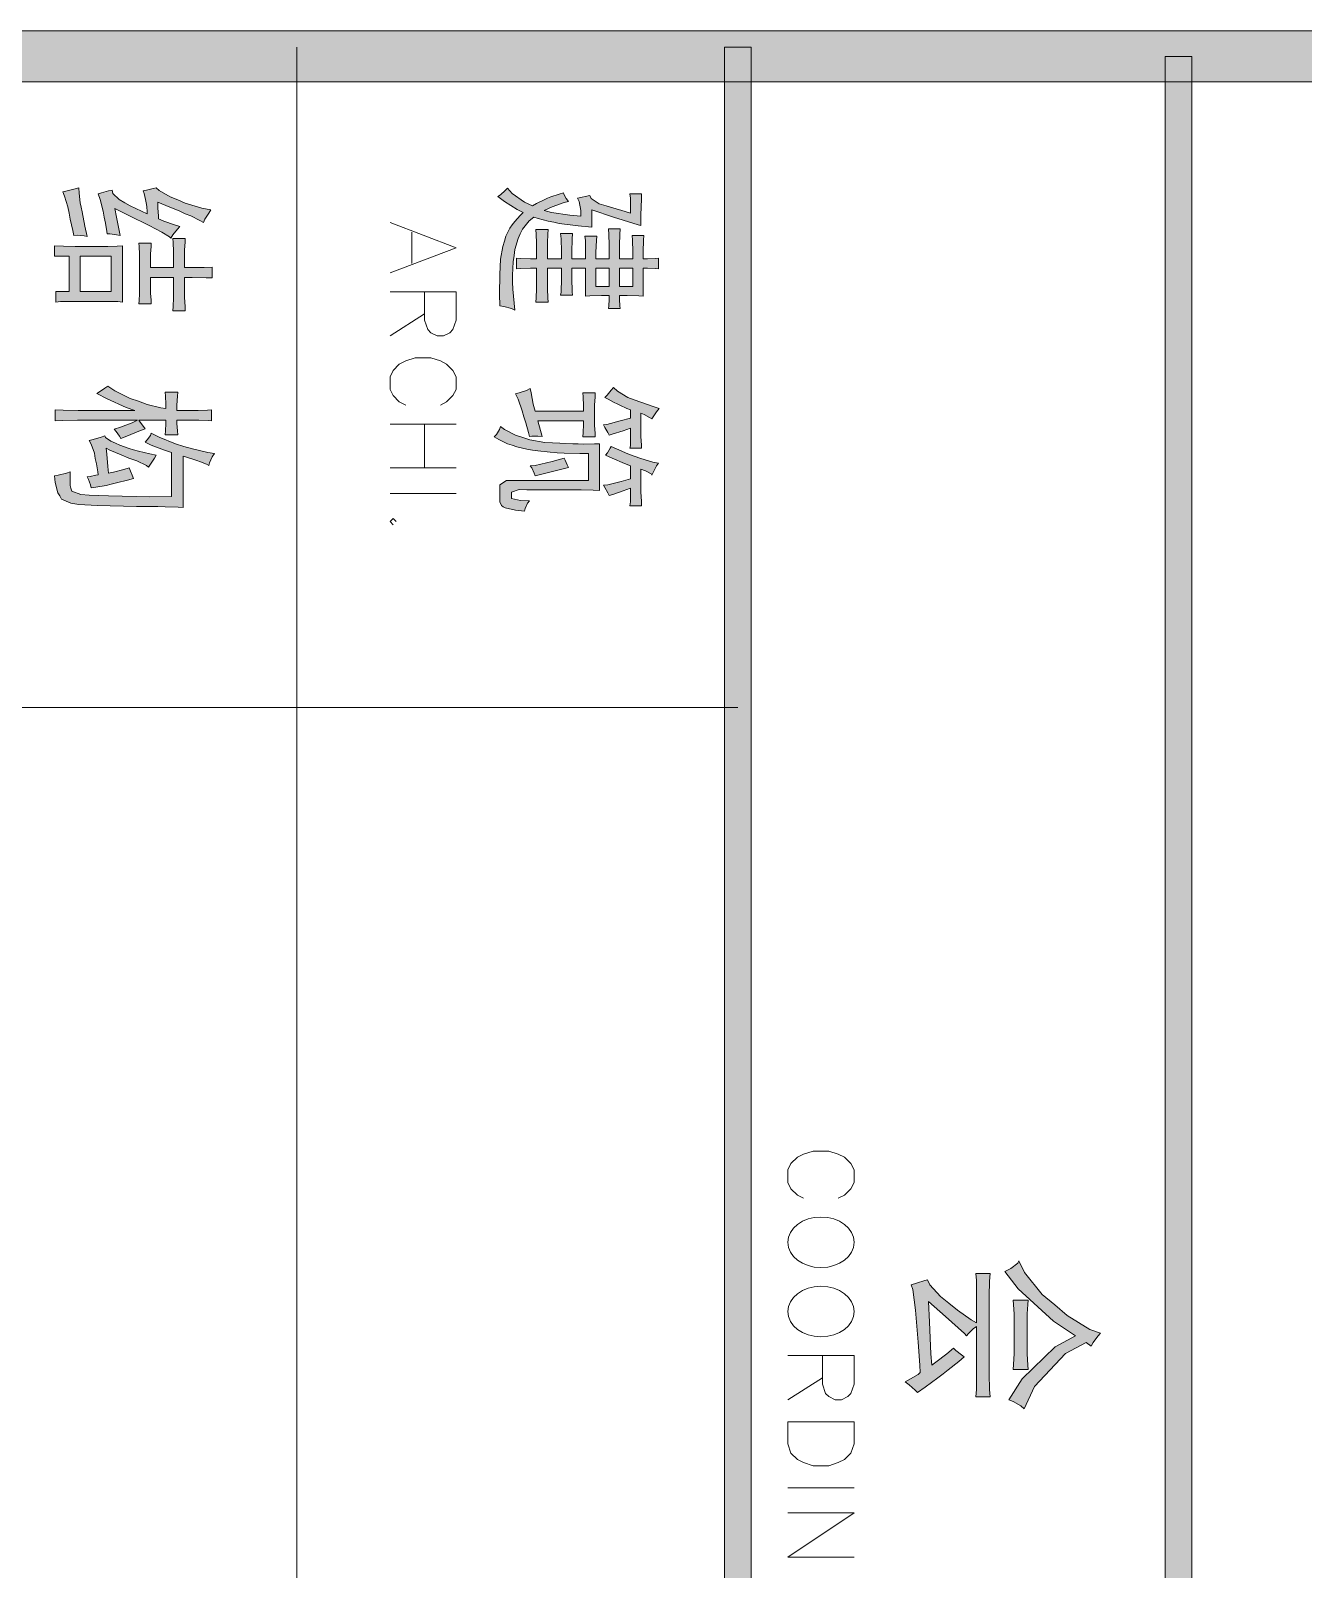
# Model space of a CAD drawing. Header units: millimetres. Extents: x 117 to 78452272, y 10 to 169749766.
# Drawn here: x 78436357 to 78438842, y 169652730 to 169655734 of the extents above; entities that cross this region are included whole.
import ezdxf

# ---------------------------------------------------------------- set-up
doc = ezdxf.new("R2010")
doc.units = ezdxf.units.MM

msp = doc.modelspace()

# ---------------------------------------------------------------- hatches: boundary and pattern name
h = msp.add_hatch(color=0)
h.dxf.hatch_style = 2
h.paths.add_polyline_path([(78382175.603, 169655634.242), (78382175.603, 169655734.215), (78451071.551, 169655734.215), (78451071.551, 169655634.242)])
h = msp.add_hatch(color=0)
h.dxf.hatch_style = 2
h.paths.add_polyline_path([(78437712.247, 169655701.896), (78437763.958, 169655701.896), (78437763.958, 169649677.669), (78437712.247, 169649677.669)])
h = msp.add_hatch(color=0)
h.dxf.hatch_style = 2
h.paths.add_polyline_path([(78438624.5, 169649677.669), (78438572.79, 169649677.669), (78438572.79, 169655684.228), (78438624.5, 169655684.228)])
h = msp.add_hatch(color=0)
h.dxf.hatch_style = 2
h.paths.add_polyline_path([(78436467.327, 169655332.6), (78436461.294, 169655333.892), (78436448.367, 169655335.185), (78436441.472, 169655334.754), (78436439.317, 169655344.234), (78436434.577, 169655366.211), (78436431.992, 169655378.277), (78436429.406, 169655390.343), (78436423.373, 169655411.027), (78436419.926, 169655419.645), (78436428.544, 169655421.8), (78436444.057, 169655425.678), (78436450.952, 169655427.832), (78436451.814, 169655417.059), (78436453.968, 169655398.099), (78436455.692, 169655389.481), (78436457.416, 169655380.862), (78436463.018, 169655352.422)])
h = msp.add_hatch(color=0)
h.dxf.hatch_style = 2
h.paths.add_polyline_path([(78436694.42, 169655359.747), (78436687.526, 169655364.057), (78436669.858, 169655372.675), (78436659.085, 169655376.984), (78436648.312, 169655381.724), (78436621.164, 169655392.928), (78436605.22, 169655399.392), (78436605.651, 169655388.188), (78436606.513, 169655372.244), (78436606.513, 169655367.073), (78436617.286, 169655362.333), (78436637.97, 169655355.007), (78436648.312, 169655351.991), (78436643.572, 169655346.82), (78436634.954, 169655335.616), (78436630.645, 169655329.583), (78436628.059, 169655332.169), (78436612.977, 169655340.787), (78436600.911, 169655347.251), (78436588.846, 169655353.715), (78436548.77, 169655373.537), (78436521.192, 169655387.326), (78436524.639, 169655370.52), (78436530.241, 169655344.234), (78436531.965, 169655334.754), (78436524.639, 169655336.047), (78436511.711, 169655337.771), (78436506.54, 169655337.771), (78436505.678, 169655342.08), (78436503.093, 169655358.455), (78436500.938, 169655370.089), (78436498.784, 169655381.724), (78436492.751, 169655404.563), (78436488.873, 169655415.767), (78436495.767, 169655417.921), (78436509.126, 169655421.369), (78436516.021, 169655422.661), (78436517.744, 169655416.629), (78436530.241, 169655404.563), (78436541.014, 169655398.53), (78436551.356, 169655392.497), (78436573.333, 169655381.724), (78436584.967, 169655376.984), (78436584.967, 169655380.862), (78436583.675, 169655391.204), (78436582.813, 169655398.099), (78436581.52, 169655404.994), (78436578.504, 169655416.629), (78436576.78, 169655421.8), (78436583.244, 169655423.092), (78436596.171, 169655426.54), (78436602.204, 169655427.832), (78436608.237, 169655422.23), (78436629.352, 169655410.165), (78436644.434, 169655404.132), (78436659.085, 169655397.668), (78436691.404, 169655387.757), (78436709.072, 169655384.31), (78436705.193, 169655378.277), (78436697.437, 169655366.211)])
h = msp.add_hatch(color=0)
h.dxf.hatch_style = 2
h.paths.add_polyline_path([(78437548.93, 169655353.715), (78437543.759, 169655355.438), (78437495.496, 169655370.52), (78437453.266, 169655384.31), (78437453.266, 169655350.698), (78437426.549, 169655353.284), (78437389.49, 169655358.024), (78437378.717, 169655360.609), (78437367.944, 169655362.764), (78437348.122, 169655367.504), (78437339.504, 169655370.089), (78437330.886, 169655363.195), (78437317.527, 169655346.82), (78437313.218, 169655337.771), (78437308.909, 169655328.721), (78437302.876, 169655307.175), (78437301.152, 169655295.11), (78437299.429, 169655283.044), (78437298.136, 169655257.189), (78437298.136, 169655243.4), (78437298.567, 169655229.61), (78437301.152, 169655202.463), (78437302.876, 169655188.673), (78437296.412, 169655192.12), (78437281.33, 169655195.999), (78437273.142, 169655196.861), (78437272.712, 169655220.13), (78437273.142, 169655258.482), (78437274.004, 169655273.133), (78437274.866, 169655288.215), (78437279.175, 169655313.208), (78437282.192, 169655323.119), (78437285.208, 169655333.031), (78437292.965, 169655348.974), (78437297.705, 169655355.438), (78437302.445, 169655361.902), (78437313.218, 169655373.537), (78437319.251, 169655379.139), (78437307.185, 169655385.172), (78437282.192, 169655401.116), (78437269.264, 169655410.596), (78437274.435, 169655414.043), (78437283.916, 169655422.23), (78437288.225, 169655426.971), (78437297.705, 169655416.629), (78437321.836, 169655399.392), (78437336.918, 169655392.497), (78437345.106, 169655396.806), (78437359.757, 169655404.132), (78437366.652, 169655407.148), (78437373.115, 169655409.734), (78437389.059, 169655415.336), (78437397.678, 169655417.921), (78437398.54, 169655415.336), (78437402.849, 169655406.717), (78437407.158, 169655400.685), (78437398.97, 169655398.961), (78437375.27, 169655390.343), (78437359.757, 169655383.448), (78437373.977, 169655379.57), (78437409.743, 169655373.968), (78437431.289, 169655372.244), (78437431.289, 169655383.448), (78437428.273, 169655401.116), (78437424.825, 169655407.579), (78437448.957, 169655412.75), (78437451.542, 169655406.717), (78437467.486, 169655396.375), (78437480.845, 169655392.497), (78437493.772, 169655388.188), (78437517.904, 169655381.293), (78437528.677, 169655378.277), (78437528.677, 169655388.188), (78437528.246, 169655407.148), (78437527.384, 169655415.767), (78437550.222, 169655415.767), (78437549.792, 169655405.425), (78437548.93, 169655374.83)])
h = msp.add_hatch(color=0)
h.paths.add_polyline_path([(78437553.239, 169655289.077), (78437561.857, 169655289.077), (78437576.939, 169655289.508), (78437582.972, 169655289.939), (78437582.972, 169655269.686), (78437576.939, 169655270.117), (78437561.857, 169655270.548), (78437553.239, 169655270.548), (78437553.239, 169655215.821), (78437545.051, 169655216.683), (78437522.213, 169655217.114), (78437507.131, 169655217.114), (78437507.131, 169655209.788), (78437507.993, 169655197.292), (78437508.423, 169655191.69), (78437485.585, 169655191.69), (78437486.016, 169655196.861), (78437486.878, 169655209.357), (78437486.878, 169655217.114), (78437471.796, 169655217.114), (78437448.957, 169655216.683), (78437440.769, 169655215.821), (78437440.769, 169655270.548), (78437414.053, 169655270.548), (78437414.053, 169655251.156), (78437414.483, 169655224.439), (78437415.345, 169655217.976), (78437392.076, 169655217.976), (78437392.938, 169655224.008), (78437393.799, 169655250.294), (78437393.799, 169655270.548), (78437366.652, 169655270.548), (78437366.652, 169655240.383), (78437366.652, 169655230.472), (78437367.083, 169655212.805), (78437367.944, 169655204.617), (78437343.382, 169655204.617), (78437344.244, 169655212.805), (78437345.106, 169655230.472), (78437345.106, 169655240.383), (78437345.106, 169655270.548), (78437333.471, 169655270.548), (78437313.649, 169655270.117), (78437305.892, 169655269.686), (78437305.892, 169655289.939), (78437313.649, 169655289.508), (78437333.471, 169655289.077), (78437345.106, 169655289.077), (78437345.106, 169655312.346), (78437345.106, 169655320.103), (78437344.244, 169655336.478), (78437343.382, 169655345.958), (78437367.944, 169655345.958), (78437367.083, 169655337.34), (78437366.652, 169655320.103), (78437366.652, 169655311.485), (78437366.652, 169655289.077), (78437393.799, 169655289.077), (78437393.799, 169655303.297), (78437392.938, 169655327.859), (78437392.076, 169655338.632), (78437415.345, 169655338.632), (78437414.483, 169655327.429), (78437414.053, 169655302.866), (78437414.053, 169655289.077), (78437440.769, 169655289.077), (78437440.769, 169655302.005), (78437440.339, 169655324.412), (78437439.477, 169655333.461), (78437462.746, 169655333.461), (78437461.884, 169655324.412), (78437461.023, 169655302.005), (78437461.023, 169655289.077), (78437486.878, 169655289.077), (78437486.878, 169655307.175), (78437486.878, 169655316.225), (78437486.016, 169655336.478), (78437485.585, 169655347.682), (78437508.423, 169655347.682), (78437507.993, 169655336.478), (78437507.131, 169655316.225), (78437507.131, 169655307.175), (78437507.131, 169655289.077), (78437532.986, 169655289.077), (78437532.986, 169655302.866), (78437532.124, 169655325.274), (78437531.693, 169655334.754), (78437554.532, 169655334.754), (78437553.67, 169655325.274), (78437553.239, 169655302.866)])
h.paths.add_polyline_path([(78437461.023, 169655235.212), (78437486.878, 169655235.212), (78437486.878, 169655270.548), (78437461.023, 169655270.548)])
h.paths.add_polyline_path([(78437507.131, 169655235.212), (78437532.986, 169655235.212), (78437532.986, 169655270.548), (78437507.131, 169655270.548)])
h = msp.add_hatch(color=0)
h.paths.add_polyline_path([(78436536.274, 169655204.617), (78436527.224, 169655205.479), (78436507.833, 169655205.91), (78436497.06, 169655205.91), (78436450.952, 169655205.91), (78436438.024, 169655205.91), (78436415.617, 169655205.479), (78436406.137, 169655204.617), (78436406.137, 169655225.301), (78436431.992, 169655225.301), (78436431.992, 169655294.248), (78436403.551, 169655294.248), (78436403.551, 169655314.501), (78436421.219, 169655313.639), (78436444.057, 169655313.208), (78436449.659, 169655313.208), (78436499.646, 169655313.208), (78436507.833, 169655313.208), (78436525.932, 169655313.639), (78436536.274, 169655314.501)])
h.paths.add_polyline_path([(78436453.537, 169655225.301), (78436514.297, 169655225.301), (78436514.297, 169655294.248), (78436453.537, 169655294.248)])
h = msp.add_hatch(color=0)
h.dxf.hatch_style = 2
h.paths.add_polyline_path([(78436657.792, 169655271.84), (78436669.427, 169655271.84), (78436696.144, 169655272.271), (78436711.657, 169655272.702), (78436711.657, 169655251.587), (78436699.591, 169655252.018), (78436672.444, 169655252.449), (78436657.792, 169655252.449), (78436657.792, 169655223.147), (78436657.792, 169655213.235), (78436658.654, 169655195.568), (78436659.085, 169655187.38), (78436634.954, 169655187.38), (78436635.385, 169655195.568), (78436636.247, 169655212.805), (78436636.247, 169655221.854), (78436636.247, 169655252.449), (78436591.431, 169655252.449), (78436591.431, 169655229.179), (78436591.431, 169655221.854), (78436592.293, 169655208.064), (78436592.724, 169655200.739), (78436568.592, 169655200.739), (78436569.023, 169655206.772), (78436569.885, 169655221.423), (78436569.885, 169655230.041), (78436569.885, 169655289.077), (78436569.885, 169655297.695), (78436569.023, 169655312.777), (78436568.592, 169655319.241), (78436592.724, 169655319.241), (78436592.293, 169655312.777), (78436591.431, 169655298.557), (78436591.431, 169655290.801), (78436591.431, 169655271.84), (78436636.247, 169655271.84), (78436636.247, 169655294.248), (78436636.247, 169655303.297), (78436635.385, 169655320.534), (78436634.954, 169655328.721), (78436659.085, 169655328.721), (78436658.654, 169655321.827), (78436657.792, 169655305.883), (78436657.792, 169655295.972)])
h = msp.add_hatch(color=0)
h.dxf.hatch_style = 2
h.paths.add_polyline_path([(78436519.899, 169654956.409), (78436532.826, 169654960.287), (78436555.665, 169654968.905), (78436566.007, 169654973.645), (78436463.018, 169654973.645), (78436448.797, 169654973.645), (78436419.926, 169654973.214), (78436404.844, 169654972.783), (78436404.844, 169654993.899), (78436420.357, 169654993.468), (78436449.659, 169654993.037), (78436463.018, 169654993.037), (78436560.405, 169654993.037), (78436543.599, 169654998.639), (78436506.54, 169655015.444), (78436486.287, 169655026.217), (78436491.458, 169655029.234), (78436502.231, 169655036.559), (78436507.833, 169655040.438), (78436521.192, 169655031.388), (78436551.356, 169655016.306), (78436567.731, 169655010.704), (78436584.536, 169655004.671), (78436611.253, 169654998.208), (78436621.164, 169654996.915), (78436621.164, 169655005.102), (78436620.734, 169655020.615), (78436619.872, 169655028.372), (78436644.434, 169655028.372), (78436643.572, 169655020.615), (78436642.71, 169655002.948), (78436642.71, 169654993.037), (78436674.167, 169654993.037), (78436684.078, 169654993.037), (78436702.177, 169654993.468), (78436710.364, 169654993.899), (78436710.364, 169654972.783), (78436703.901, 169654973.214), (78436685.371, 169654973.645), (78436674.167, 169654973.645), (78436642.71, 169654973.645), (78436642.71, 169654967.182), (78436643.572, 169654952.961), (78436644.434, 169654945.205), (78436619.872, 169654945.205), (78436620.734, 169654952.961), (78436621.164, 169654967.182), (78436621.164, 169654973.645), (78436568.592, 169654973.645), (78436571.178, 169654969.767), (78436577.211, 169654961.58), (78436580.658, 169654957.27), (78436568.592, 169654952.53), (78436544.892, 169654942.619), (78436533.257, 169654938.31), (78436530.672, 169654942.619), (78436523.777, 169654951.669)])
h = msp.add_hatch(color=0)
h.dxf.hatch_style = 2
h.paths.add_polyline_path([(78437458.437, 169654970.629), (78437458.437, 169654963.734), (78437459.299, 169654948.652), (78437459.73, 169654941.327), (78437435.598, 169654941.327), (78437436.029, 169654949.945), (78437436.891, 169654965.458), (78437436.891, 169654972.783), (78437347.691, 169654972.783), (78437355.879, 169654942.188), (78437347.691, 169654942.619), (78437335.626, 169654942.619), (78437331.316, 169654942.188), (78437329.593, 169654949.514), (78437323.991, 169654968.474), (78437320.543, 169654980.109), (78437317.096, 169654992.175), (78437308.909, 169655014.583), (78437304.169, 169655025.355), (78437311.063, 169655027.079), (78437325.284, 169655031.819), (78437332.609, 169655035.697), (78437334.333, 169655027.079), (78437338.642, 169655005.102), (78437342.089, 169654991.744), (78437436.891, 169654991.744), (78437436.891, 169655001.655), (78437436.029, 169655019.323), (78437435.598, 169655027.51), (78437459.73, 169655027.51), (78437459.299, 169655019.323), (78437458.437, 169655003.379), (78437458.437, 169654996.053)])
h = msp.add_hatch(color=0)
h.dxf.hatch_style = 2
h.paths.add_polyline_path([(78437570.476, 169654976.662), (78437565.735, 169654979.247), (78437554.963, 169654984.849), (78437548.93, 169654987.866), (78437548.93, 169654952.53), (78437548.93, 169654941.757), (78437549.792, 169654924.952), (78437550.222, 169654918.919), (78437527.384, 169654918.919), (78437528.246, 169654924.09), (78437528.677, 169654937.879), (78437528.677, 169654946.498), (78437528.677, 169654958.563), (78437514.025, 169654953.392), (78437492.91, 169654946.498), (78437486.878, 169654944.343), (78437484.292, 169654949.945), (78437478.69, 169654959.856), (78437476.105, 169654964.596), (78437482.138, 169654965.458), (78437508.423, 169654972.353), (78437528.677, 169654977.524), (78437528.677, 169654993.899), (78437521.351, 169654996.915), (78437507.993, 169655002.948), (78437502.391, 169655005.533), (78437496.789, 169655008.55), (78437484.723, 169655014.583), (78437478.69, 169655018.461), (78437482.999, 169655022.77), (78437490.756, 169655032.681), (78437495.065, 169655037.421), (78437503.253, 169655030.527), (78437523.506, 169655018.461), (78437536.002, 169655013.721), (78437548.93, 169655008.981), (78437572.63, 169655000.362), (78437584.265, 169654996.915), (78437579.525, 169654990.451), (78437572.63, 169654980.109)])
h = msp.add_hatch(color=0)
h.dxf.hatch_style = 2
h.paths.add_polyline_path([(78436705.193, 169654885.307), (78436700.453, 169654887.893), (78436688.818, 169654892.633), (78436681.924, 169654895.218), (78436675.46, 169654897.373), (78436661.671, 169654901.682), (78436655.207, 169654903.837), (78436655.207, 169654803.433), (78436644.865, 169654803.864), (78436619.872, 169654804.726), (78436605.22, 169654805.588), (78436563.852, 169654805.588), (78436486.718, 169654807.311), (78436450.952, 169654809.466), (78436435.87, 169654811.62), (78436417.34, 169654819.808), (78436413.893, 169654826.272), (78436410.015, 169654832.304), (78436404.844, 169654852.127), (78436403.551, 169654865.054), (78436410.877, 169654866.347), (78436426.821, 169654870.225), (78436434.577, 169654873.242), (78436434.146, 169654862.469), (78436434.577, 169654846.525), (78436435.87, 169654840.923), (78436437.594, 169654835.321), (78436454.83, 169654828.857), (78436471.205, 169654827.564), (78436509.126, 169654825.841), (78436589.707, 169654824.117), (78436631.937, 169654824.548), (78436631.937, 169654910.731), (78436618.579, 169654915.471), (78436592.724, 169654925.383), (78436580.658, 169654930.985), (78436584.967, 169654935.294), (78436591, 169654943.912), (78436592.724, 169654948.221), (78436607.806, 169654940.896), (78436639.694, 169654927.968), (78436656.5, 169654922.797), (78436673.305, 169654918.057), (78436703.039, 169654910.731), (78436715.966, 169654908.577), (78436711.657, 169654902.544), (78436706.486, 169654890.909)])
h = msp.add_hatch(color=0)
h.dxf.hatch_style = 2
h.paths.add_polyline_path([(78436488.873, 169654867.209), (78436488.011, 169654872.811), (78436485.425, 169654888.755), (78436483.271, 169654899.097), (78436481.547, 169654909.439), (78436475.083, 169654927.106), (78436471.205, 169654934.001), (78436479.393, 169654936.155), (78436494.906, 169654940.896), (78436502.231, 169654943.05), (78436503.524, 169654940.034), (78436513.866, 169654933.139), (78436522.484, 169654929.261), (78436531.534, 169654924.952), (78436549.201, 169654918.488), (78436558.25, 169654915.902), (78436567.731, 169654913.317), (78436589.707, 169654908.146), (78436602.204, 169654905.56), (78436598.757, 169654899.528), (78436591.431, 169654887.893), (78436587.553, 169654882.291), (78436583.244, 169654885.307), (78436564.283, 169654894.357), (78436548.77, 169654899.958), (78436533.688, 169654905.991), (78436511.711, 169654915.471), (78436504.817, 169654918.919), (78436505.678, 169654907.715), (78436507.833, 169654883.584), (78436509.126, 169654870.225), (78436518.606, 169654872.38), (78436538.859, 169654877.551), (78436549.632, 169654880.567), (78436557.819, 169654860.314), (78436546.185, 169654856.867), (78436524.639, 169654851.696), (78436514.297, 169654849.11), (78436504.386, 169654846.525), (78436484.564, 169654843.077), (78436475.083, 169654841.785), (78436473.791, 169654847.387), (78436469.912, 169654858.16), (78436467.327, 169654863.33), (78436473.36, 169654864.192), (78436484.133, 169654866.347)])
h = msp.add_hatch(color=0)
h.dxf.hatch_style = 2
h.paths.add_polyline_path([(78437467.917, 169654836.614), (78437455.852, 169654837.475), (78437432.151, 169654837.906), (78437420.516, 169654837.906), (78437326.145, 169654837.906), (78437311.063, 169654838.337), (78437296.412, 169654833.597), (78437296.412, 169654828.857), (78437296.412, 169654824.548), (78437296.412, 169654821.101), (78437313.649, 169654817.222), (78437331.316, 169654816.36), (78437327.438, 169654811.62), (78437322.698, 169654801.278), (78437321.836, 169654796.107), (78437304.169, 169654798.262), (78437283.485, 169654802.571), (78437280.037, 169654804.726), (78437276.59, 169654807.311), (78437273.142, 169654814.206), (78437273.142, 169654818.515), (78437273.142, 169654839.63), (78437273.142, 169654847.817), (78437286.07, 169654856.005), (78437298.998, 169654856.005), (78437446.371, 169654856.005), (78437446.371, 169654908.577), (78437429.566, 169654908.577), (78437398.97, 169654909.439), (78437385.612, 169654910.301), (78437371.823, 169654911.162), (78437347.691, 169654913.748), (78437336.918, 169654915.471), (78437326.145, 169654917.195), (78437306.323, 169654921.935), (78437297.705, 169654924.952), (78437288.656, 169654927.968), (78437271.419, 169654936.155), (78437262.37, 169654941.327), (78437266.679, 169654945.636), (78437272.712, 169654955.978), (78437274.435, 169654961.58), (78437282.192, 169654955.547), (78437303.738, 169654944.774), (78437317.958, 169654940.034), (78437332.178, 169654935.725), (78437361.05, 169654930.123), (78437376.132, 169654929.692), (78437390.783, 169654928.83), (78437416.207, 169654927.968), (78437426.549, 169654927.537), (78437437.322, 169654927.106), (78437458.006, 169654927.537), (78437467.917, 169654927.968)])
h = msp.add_hatch(color=0)
h.dxf.hatch_style = 2
h.paths.add_polyline_path([(78437479.983, 169654905.56), (78437483.43, 169654910.301), (78437489.032, 169654918.919), (78437490.756, 169654922.797), (78437501.098, 169654918.057), (78437523.506, 169654908.146), (78437536.002, 169654903.837), (78437548.93, 169654899.097), (78437572.199, 169654892.202), (78437582.972, 169654889.616), (78437579.525, 169654884.445), (78437573.492, 169654872.811), (78437570.476, 169654866.347), (78437568.752, 169654868.932), (78437557.979, 169654874.965), (78437548.93, 169654878.413), (78437548.93, 169654841.785), (78437548.93, 169654833.166), (78437549.792, 169654815.499), (78437550.222, 169654806.449), (78437527.384, 169654806.449), (78437528.246, 169654814.206), (78437528.677, 169654831.443), (78437528.677, 169654840.923), (78437514.456, 169654835.752), (78437493.772, 169654828.857), (78437486.878, 169654826.703), (78437484.292, 169654832.304), (78437478.69, 169654842.216), (78437476.105, 169654846.956), (78437484.292, 169654847.817), (78437510.578, 169654853.85), (78437528.677, 169654859.021), (78437528.677, 169654884.445), (78437516.611, 169654889.186), (78437492.48, 169654899.528)])
h = msp.add_hatch(color=0)
h.dxf.hatch_style = 2
h.paths.add_polyline_path([(78437342.089, 169654865.054), (78437340.366, 169654870.656), (78437335.626, 169654880.567), (78437332.609, 169654884.445), (78437342.089, 169654885.307), (78437375.27, 169654893.064), (78437398.97, 169654899.528), (78437401.125, 169654895.649), (78437405.003, 169654886.6), (78437407.158, 169654881.429)])
h = msp.add_hatch(color=0)
h.dxf.hatch_style = 2
h.paths.add_polyline_path([(78438418.521, 169653172.841), (78438378.015, 169653151.295), (78438317.256, 169653087.089), (78438297.002, 169653043.566), (78438290.539, 169653049.168), (78438275.887, 169653057.786), (78438267.7, 169653060.803), (78438293.124, 169653102.171), (78438357.762, 169653164.654), (78438397.406, 169653186.2), (78438354.745, 169653214.64), (78438285.799, 169653277.554), (78438259.513, 169653311.597), (78438271.147, 169653317.629), (78438284.937, 169653327.972), (78438287.091, 169653332.281), (78438297.864, 169653309.442), (78438332.769, 169653266.781), (78438356.9, 169653246.528), (78438381.462, 169653225.844), (78438425.847, 169653198.265), (78438446.1, 169653190.94), (78438441.36, 169653185.338), (78438432.311, 169653172.841), (78438428.432, 169653165.516)])
h = msp.add_hatch(color=0)
h.dxf.hatch_style = 2
h.paths.add_polyline_path([(78438184.964, 169653186.2), (78438181.086, 169653190.509), (78438143.596, 169653223.689), (78438110.415, 169653252.992), (78438112.139, 169653212.917), (78438115.155, 169653150.864), (78438116.879, 169653128.888), (78438125.066, 169653134.489), (78438146.181, 169653150.864), (78438159.109, 169653161.637), (78438163.849, 169653157.328), (78438174.622, 169653149.141), (78438180.224, 169653144.832), (78438169.882, 169653136.213), (78438149.198, 169653119.838), (78438138.856, 169653112.082), (78438128.514, 169653103.894), (78438103.951, 169653085.796), (78438089.3, 169653075.454), (78438084.56, 169653079.763), (78438072.494, 169653090.105), (78438065.169, 169653096.138), (78438075.511, 169653101.74), (78438090.162, 169653110.789), (78438094.04, 169653114.236), (78438093.609, 169653128.457), (78438090.162, 169653173.703), (78438087.577, 169653205.16), (78438085.422, 169653236.186), (78438079.82, 169653276.692), (78438076.373, 169653285.742), (78438087.146, 169653288.758), (78438103.09, 169653293.929), (78438108.691, 169653295.653), (78438113.001, 169653285.742), (78438133.685, 169653262.903), (78438150.06, 169653249.544), (78438166.865, 169653236.186), (78438194.013, 169653217.226), (78438204.355, 169653211.624), (78438204.355, 169653246.959), (78438204.355, 169653263.334), (78438203.924, 169653293.929), (78438203.062, 169653307.718), (78438230.641, 169653307.718), (78438229.779, 169653293.067), (78438228.917, 169653263.334), (78438228.917, 169653248.252), (78438228.917, 169653126.302), (78438228.917, 169653111.22), (78438229.779, 169653081.487), (78438230.641, 169653066.835), (78438203.062, 169653066.835), (78438203.924, 169653081.487), (78438204.355, 169653113.805), (78438204.355, 169653131.473), (78438204.355, 169653204.298), (78438197.891, 169653199.558), (78438188.411, 169653190.509)])
h = msp.add_hatch(color=0)
h.dxf.hatch_style = 2
h.paths.add_polyline_path([(78438303.466, 169653164.223), (78438303.466, 169653150.864), (78438304.328, 169653128.888), (78438305.19, 169653120.269), (78438275.887, 169653120.269), (78438276.749, 169653129.749), (78438277.611, 169653151.295), (78438277.611, 169653164.223), (78438277.611, 169653216.364), (78438277.611, 169653227.999), (78438276.749, 169653247.39), (78438275.887, 169653255.577), (78438305.19, 169653255.577), (78438304.328, 169653247.39), (78438303.466, 169653228.861), (78438303.466, 169653217.657)])

# ---------------------------------------------------------------- linework, layer by layer
at = {"color": 0, "lineweight": 0}
for points in [[(78382175.603, 169655634.242), (78382175.603, 169655734.215), (78451071.551, 169655734.215), (78451071.551, 169655634.242)], [(78437712.247, 169655701.896), (78437763.958, 169655701.896), (78437763.958, 169649677.669), (78437712.247, 169649677.669)], [(78438624.5, 169649677.669), (78438572.79, 169649677.669), (78438572.79, 169655684.228), (78438624.5, 169655684.228)], [(78436467.327, 169655332.6), (78436461.294, 169655333.892), (78436448.367, 169655335.185), (78436441.472, 169655334.754), (78436439.317, 169655344.234), (78436434.577, 169655366.211), (78436431.992, 169655378.277), (78436429.406, 169655390.343), (78436423.373, 169655411.027), (78436419.926, 169655419.645), (78436428.544, 169655421.8), (78436444.057, 169655425.678), (78436450.952, 169655427.832), (78436451.814, 169655417.059), (78436453.968, 169655398.099), (78436455.692, 169655389.481), (78436457.416, 169655380.862), (78436463.018, 169655352.422)], [(78436694.42, 169655359.747), (78436687.526, 169655364.057), (78436669.858, 169655372.675), (78436659.085, 169655376.984), (78436648.312, 169655381.724), (78436621.164, 169655392.928), (78436605.22, 169655399.392), (78436605.651, 169655388.188), (78436606.513, 169655372.244), (78436606.513, 169655367.073), (78436617.286, 169655362.333), (78436637.97, 169655355.007), (78436648.312, 169655351.991), (78436643.572, 169655346.82), (78436634.954, 169655335.616), (78436630.645, 169655329.583), (78436628.059, 169655332.169), (78436612.977, 169655340.787), (78436600.911, 169655347.251), (78436588.846, 169655353.715), (78436548.77, 169655373.537), (78436521.192, 169655387.326), (78436524.639, 169655370.52), (78436530.241, 169655344.234), (78436531.965, 169655334.754), (78436524.639, 169655336.047), (78436511.711, 169655337.771), (78436506.54, 169655337.771), (78436505.678, 169655342.08), (78436503.093, 169655358.455), (78436500.938, 169655370.089), (78436498.784, 169655381.724), (78436492.751, 169655404.563), (78436488.873, 169655415.767), (78436495.767, 169655417.921), (78436509.126, 169655421.369), (78436516.021, 169655422.661), (78436517.744, 169655416.629), (78436530.241, 169655404.563), (78436541.014, 169655398.53), (78436551.356, 169655392.497), (78436573.333, 169655381.724), (78436584.967, 169655376.984), (78436584.967, 169655380.862), (78436583.675, 169655391.204), (78436582.813, 169655398.099), (78436581.52, 169655404.994), (78436578.504, 169655416.629), (78436576.78, 169655421.8), (78436583.244, 169655423.092), (78436596.171, 169655426.54), (78436602.204, 169655427.832), (78436608.237, 169655422.23), (78436629.352, 169655410.165), (78436644.434, 169655404.132), (78436659.085, 169655397.668), (78436691.404, 169655387.757), (78436709.072, 169655384.31), (78436705.193, 169655378.277), (78436697.437, 169655366.211)], [(78437548.93, 169655353.715), (78437543.759, 169655355.438), (78437495.496, 169655370.52), (78437453.266, 169655384.31), (78437453.266, 169655350.698), (78437426.549, 169655353.284), (78437389.49, 169655358.024), (78437378.717, 169655360.609), (78437367.944, 169655362.764), (78437348.122, 169655367.504), (78437339.504, 169655370.089), (78437330.886, 169655363.195), (78437317.527, 169655346.82), (78437313.218, 169655337.771), (78437308.909, 169655328.721), (78437302.876, 169655307.175), (78437301.152, 169655295.11), (78437299.429, 169655283.044), (78437298.136, 169655257.189), (78437298.136, 169655243.4), (78437298.567, 169655229.61), (78437301.152, 169655202.463), (78437302.876, 169655188.673), (78437296.412, 169655192.12), (78437281.33, 169655195.999), (78437273.142, 169655196.861), (78437272.712, 169655220.13), (78437273.142, 169655258.482), (78437274.004, 169655273.133), (78437274.866, 169655288.215), (78437279.175, 169655313.208), (78437282.192, 169655323.119), (78437285.208, 169655333.031), (78437292.965, 169655348.974), (78437297.705, 169655355.438), (78437302.445, 169655361.902), (78437313.218, 169655373.537), (78437319.251, 169655379.139), (78437307.185, 169655385.172), (78437282.192, 169655401.116), (78437269.264, 169655410.596), (78437274.435, 169655414.043), (78437283.916, 169655422.23), (78437288.225, 169655426.971), (78437297.705, 169655416.629), (78437321.836, 169655399.392), (78437336.918, 169655392.497), (78437345.106, 169655396.806), (78437359.757, 169655404.132), (78437366.652, 169655407.148), (78437373.115, 169655409.734), (78437389.059, 169655415.336), (78437397.678, 169655417.921), (78437398.54, 169655415.336), (78437402.849, 169655406.717), (78437407.158, 169655400.685), (78437398.97, 169655398.961), (78437375.27, 169655390.343), (78437359.757, 169655383.448), (78437373.977, 169655379.57), (78437409.743, 169655373.968), (78437431.289, 169655372.244), (78437431.289, 169655383.448), (78437428.273, 169655401.116), (78437424.825, 169655407.579), (78437448.957, 169655412.75), (78437451.542, 169655406.717), (78437467.486, 169655396.375), (78437480.845, 169655392.497), (78437493.772, 169655388.188), (78437517.904, 169655381.293), (78437528.677, 169655378.277), (78437528.677, 169655388.188), (78437528.246, 169655407.148), (78437527.384, 169655415.767), (78437550.222, 169655415.767), (78437549.792, 169655405.425), (78437548.93, 169655374.83)], [(78437553.239, 169655289.077), (78437561.857, 169655289.077), (78437576.939, 169655289.508), (78437582.972, 169655289.939), (78437582.972, 169655269.686), (78437576.939, 169655270.117), (78437561.857, 169655270.548), (78437553.239, 169655270.548), (78437553.239, 169655215.821), (78437545.051, 169655216.683), (78437522.213, 169655217.114), (78437507.131, 169655217.114), (78437507.131, 169655209.788), (78437507.993, 169655197.292), (78437508.423, 169655191.69), (78437485.585, 169655191.69), (78437486.016, 169655196.861), (78437486.878, 169655209.357), (78437486.878, 169655217.114), (78437471.796, 169655217.114), (78437448.957, 169655216.683), (78437440.769, 169655215.821), (78437440.769, 169655270.548), (78437414.053, 169655270.548), (78437414.053, 169655251.156), (78437414.483, 169655224.439), (78437415.345, 169655217.976), (78437392.076, 169655217.976), (78437392.938, 169655224.008), (78437393.799, 169655250.294), (78437393.799, 169655270.548), (78437366.652, 169655270.548), (78437366.652, 169655240.383), (78437366.652, 169655230.472), (78437367.083, 169655212.805), (78437367.944, 169655204.617), (78437343.382, 169655204.617), (78437344.244, 169655212.805), (78437345.106, 169655230.472), (78437345.106, 169655240.383), (78437345.106, 169655270.548), (78437333.471, 169655270.548), (78437313.649, 169655270.117), (78437305.892, 169655269.686), (78437305.892, 169655289.939), (78437313.649, 169655289.508), (78437333.471, 169655289.077), (78437345.106, 169655289.077), (78437345.106, 169655312.346), (78437345.106, 169655320.103), (78437344.244, 169655336.478), (78437343.382, 169655345.958), (78437367.944, 169655345.958), (78437367.083, 169655337.34), (78437366.652, 169655320.103), (78437366.652, 169655311.485), (78437366.652, 169655289.077), (78437393.799, 169655289.077), (78437393.799, 169655303.297), (78437392.938, 169655327.859), (78437392.076, 169655338.632), (78437415.345, 169655338.632), (78437414.483, 169655327.429), (78437414.053, 169655302.866), (78437414.053, 169655289.077), (78437440.769, 169655289.077), (78437440.769, 169655302.005), (78437440.339, 169655324.412), (78437439.477, 169655333.461), (78437462.746, 169655333.461), (78437461.884, 169655324.412), (78437461.023, 169655302.005), (78437461.023, 169655289.077), (78437486.878, 169655289.077), (78437486.878, 169655307.175), (78437486.878, 169655316.225), (78437486.016, 169655336.478), (78437485.585, 169655347.682), (78437508.423, 169655347.682), (78437507.993, 169655336.478), (78437507.131, 169655316.225), (78437507.131, 169655307.175), (78437507.131, 169655289.077), (78437532.986, 169655289.077), (78437532.986, 169655302.866), (78437532.124, 169655325.274), (78437531.693, 169655334.754), (78437554.532, 169655334.754), (78437553.67, 169655325.274), (78437553.239, 169655302.866)], [(78436536.274, 169655204.617), (78436527.224, 169655205.479), (78436507.833, 169655205.91), (78436497.06, 169655205.91), (78436450.952, 169655205.91), (78436438.024, 169655205.91), (78436415.617, 169655205.479), (78436406.137, 169655204.617), (78436406.137, 169655225.301), (78436431.992, 169655225.301), (78436431.992, 169655294.248), (78436403.551, 169655294.248), (78436403.551, 169655314.501), (78436421.219, 169655313.639), (78436444.057, 169655313.208), (78436449.659, 169655313.208), (78436499.646, 169655313.208), (78436507.833, 169655313.208), (78436525.932, 169655313.639), (78436536.274, 169655314.501)], [(78436657.792, 169655271.84), (78436669.427, 169655271.84), (78436696.144, 169655272.271), (78436711.657, 169655272.702), (78436711.657, 169655251.587), (78436699.591, 169655252.018), (78436672.444, 169655252.449), (78436657.792, 169655252.449), (78436657.792, 169655223.147), (78436657.792, 169655213.235), (78436658.654, 169655195.568), (78436659.085, 169655187.38), (78436634.954, 169655187.38), (78436635.385, 169655195.568), (78436636.247, 169655212.805), (78436636.247, 169655221.854), (78436636.247, 169655252.449), (78436591.431, 169655252.449), (78436591.431, 169655229.179), (78436591.431, 169655221.854), (78436592.293, 169655208.064), (78436592.724, 169655200.739), (78436568.592, 169655200.739), (78436569.023, 169655206.772), (78436569.885, 169655221.423), (78436569.885, 169655230.041), (78436569.885, 169655289.077), (78436569.885, 169655297.695), (78436569.023, 169655312.777), (78436568.592, 169655319.241), (78436592.724, 169655319.241), (78436592.293, 169655312.777), (78436591.431, 169655298.557), (78436591.431, 169655290.801), (78436591.431, 169655271.84), (78436636.247, 169655271.84), (78436636.247, 169655294.248), (78436636.247, 169655303.297), (78436635.385, 169655320.534), (78436634.954, 169655328.721), (78436659.085, 169655328.721), (78436658.654, 169655321.827), (78436657.792, 169655305.883), (78436657.792, 169655295.972)], [(78436453.537, 169655225.301), (78436514.297, 169655225.301), (78436514.297, 169655294.248), (78436453.537, 169655294.248)], [(78437461.023, 169655235.212), (78437486.878, 169655235.212), (78437486.878, 169655270.548), (78437461.023, 169655270.548)], [(78437507.131, 169655235.212), (78437532.986, 169655235.212), (78437532.986, 169655270.548), (78437507.131, 169655270.548)], [(78436519.899, 169654956.409), (78436532.826, 169654960.287), (78436555.665, 169654968.905), (78436566.007, 169654973.645), (78436463.018, 169654973.645), (78436448.797, 169654973.645), (78436419.926, 169654973.214), (78436404.844, 169654972.783), (78436404.844, 169654993.899), (78436420.357, 169654993.468), (78436449.659, 169654993.037), (78436463.018, 169654993.037), (78436560.405, 169654993.037), (78436543.599, 169654998.639), (78436506.54, 169655015.444), (78436486.287, 169655026.217), (78436491.458, 169655029.234), (78436502.231, 169655036.559), (78436507.833, 169655040.438), (78436521.192, 169655031.388), (78436551.356, 169655016.306), (78436567.731, 169655010.704), (78436584.536, 169655004.671), (78436611.253, 169654998.208), (78436621.164, 169654996.915), (78436621.164, 169655005.102), (78436620.734, 169655020.615), (78436619.872, 169655028.372), (78436644.434, 169655028.372), (78436643.572, 169655020.615), (78436642.71, 169655002.948), (78436642.71, 169654993.037), (78436674.167, 169654993.037), (78436684.078, 169654993.037), (78436702.177, 169654993.468), (78436710.364, 169654993.899), (78436710.364, 169654972.783), (78436703.901, 169654973.214), (78436685.371, 169654973.645), (78436674.167, 169654973.645), (78436642.71, 169654973.645), (78436642.71, 169654967.182), (78436643.572, 169654952.961), (78436644.434, 169654945.205), (78436619.872, 169654945.205), (78436620.734, 169654952.961), (78436621.164, 169654967.182), (78436621.164, 169654973.645), (78436568.592, 169654973.645), (78436571.178, 169654969.767), (78436577.211, 169654961.58), (78436580.658, 169654957.27), (78436568.592, 169654952.53), (78436544.892, 169654942.619), (78436533.257, 169654938.31), (78436530.672, 169654942.619), (78436523.777, 169654951.669)], [(78437458.437, 169654970.629), (78437458.437, 169654963.734), (78437459.299, 169654948.652), (78437459.73, 169654941.327), (78437435.598, 169654941.327), (78437436.029, 169654949.945), (78437436.891, 169654965.458), (78437436.891, 169654972.783), (78437347.691, 169654972.783), (78437355.879, 169654942.188), (78437347.691, 169654942.619), (78437335.626, 169654942.619), (78437331.316, 169654942.188), (78437329.593, 169654949.514), (78437323.991, 169654968.474), (78437320.543, 169654980.109), (78437317.096, 169654992.175), (78437308.909, 169655014.583), (78437304.169, 169655025.355), (78437311.063, 169655027.079), (78437325.284, 169655031.819), (78437332.609, 169655035.697), (78437334.333, 169655027.079), (78437338.642, 169655005.102), (78437342.089, 169654991.744), (78437436.891, 169654991.744), (78437436.891, 169655001.655), (78437436.029, 169655019.323), (78437435.598, 169655027.51), (78437459.73, 169655027.51), (78437459.299, 169655019.323), (78437458.437, 169655003.379), (78437458.437, 169654996.053)], [(78437570.476, 169654976.662), (78437565.735, 169654979.247), (78437554.963, 169654984.849), (78437548.93, 169654987.866), (78437548.93, 169654952.53), (78437548.93, 169654941.757), (78437549.792, 169654924.952), (78437550.222, 169654918.919), (78437527.384, 169654918.919), (78437528.246, 169654924.09), (78437528.677, 169654937.879), (78437528.677, 169654946.498), (78437528.677, 169654958.563), (78437514.025, 169654953.392), (78437492.91, 169654946.498), (78437486.878, 169654944.343), (78437484.292, 169654949.945), (78437478.69, 169654959.856), (78437476.105, 169654964.596), (78437482.138, 169654965.458), (78437508.423, 169654972.353), (78437528.677, 169654977.524), (78437528.677, 169654993.899), (78437521.351, 169654996.915), (78437507.993, 169655002.948), (78437502.391, 169655005.533), (78437496.789, 169655008.55), (78437484.723, 169655014.583), (78437478.69, 169655018.461), (78437482.999, 169655022.77), (78437490.756, 169655032.681), (78437495.065, 169655037.421), (78437503.253, 169655030.527), (78437523.506, 169655018.461), (78437536.002, 169655013.721), (78437548.93, 169655008.981), (78437572.63, 169655000.362), (78437584.265, 169654996.915), (78437579.525, 169654990.451), (78437572.63, 169654980.109)], [(78436705.193, 169654885.307), (78436700.453, 169654887.893), (78436688.818, 169654892.633), (78436681.924, 169654895.218), (78436675.46, 169654897.373), (78436661.671, 169654901.682), (78436655.207, 169654903.837), (78436655.207, 169654803.433), (78436644.865, 169654803.864), (78436619.872, 169654804.726), (78436605.22, 169654805.588), (78436563.852, 169654805.588), (78436486.718, 169654807.311), (78436450.952, 169654809.466), (78436435.87, 169654811.62), (78436417.34, 169654819.808), (78436413.893, 169654826.272), (78436410.015, 169654832.304), (78436404.844, 169654852.127), (78436403.551, 169654865.054), (78436410.877, 169654866.347), (78436426.821, 169654870.225), (78436434.577, 169654873.242), (78436434.146, 169654862.469), (78436434.577, 169654846.525), (78436435.87, 169654840.923), (78436437.594, 169654835.321), (78436454.83, 169654828.857), (78436471.205, 169654827.564), (78436509.126, 169654825.841), (78436589.707, 169654824.117), (78436631.937, 169654824.548), (78436631.937, 169654910.731), (78436618.579, 169654915.471), (78436592.724, 169654925.383), (78436580.658, 169654930.985), (78436584.967, 169654935.294), (78436591, 169654943.912), (78436592.724, 169654948.221), (78436607.806, 169654940.896), (78436639.694, 169654927.968), (78436656.5, 169654922.797), (78436673.305, 169654918.057), (78436703.039, 169654910.731), (78436715.966, 169654908.577), (78436711.657, 169654902.544), (78436706.486, 169654890.909)], [(78436488.873, 169654867.209), (78436488.011, 169654872.811), (78436485.425, 169654888.755), (78436483.271, 169654899.097), (78436481.547, 169654909.439), (78436475.083, 169654927.106), (78436471.205, 169654934.001), (78436479.393, 169654936.155), (78436494.906, 169654940.896), (78436502.231, 169654943.05), (78436503.524, 169654940.034), (78436513.866, 169654933.139), (78436522.484, 169654929.261), (78436531.534, 169654924.952), (78436549.201, 169654918.488), (78436558.25, 169654915.902), (78436567.731, 169654913.317), (78436589.707, 169654908.146), (78436602.204, 169654905.56), (78436598.757, 169654899.528), (78436591.431, 169654887.893), (78436587.553, 169654882.291), (78436583.244, 169654885.307), (78436564.283, 169654894.357), (78436548.77, 169654899.958), (78436533.688, 169654905.991), (78436511.711, 169654915.471), (78436504.817, 169654918.919), (78436505.678, 169654907.715), (78436507.833, 169654883.584), (78436509.126, 169654870.225), (78436518.606, 169654872.38), (78436538.859, 169654877.551), (78436549.632, 169654880.567), (78436557.819, 169654860.314), (78436546.185, 169654856.867), (78436524.639, 169654851.696), (78436514.297, 169654849.11), (78436504.386, 169654846.525), (78436484.564, 169654843.077), (78436475.083, 169654841.785), (78436473.791, 169654847.387), (78436469.912, 169654858.16), (78436467.327, 169654863.33), (78436473.36, 169654864.192), (78436484.133, 169654866.347)], [(78437467.917, 169654836.614), (78437455.852, 169654837.475), (78437432.151, 169654837.906), (78437420.516, 169654837.906), (78437326.145, 169654837.906), (78437311.063, 169654838.337), (78437296.412, 169654833.597), (78437296.412, 169654828.857), (78437296.412, 169654824.548), (78437296.412, 169654821.101), (78437313.649, 169654817.222), (78437331.316, 169654816.36), (78437327.438, 169654811.62), (78437322.698, 169654801.278), (78437321.836, 169654796.107), (78437304.169, 169654798.262), (78437283.485, 169654802.571), (78437280.037, 169654804.726), (78437276.59, 169654807.311), (78437273.142, 169654814.206), (78437273.142, 169654818.515), (78437273.142, 169654839.63), (78437273.142, 169654847.817), (78437286.07, 169654856.005), (78437298.998, 169654856.005), (78437446.371, 169654856.005), (78437446.371, 169654908.577), (78437429.566, 169654908.577), (78437398.97, 169654909.439), (78437385.612, 169654910.301), (78437371.823, 169654911.162), (78437347.691, 169654913.748), (78437336.918, 169654915.471), (78437326.145, 169654917.195), (78437306.323, 169654921.935), (78437297.705, 169654924.952), (78437288.656, 169654927.968), (78437271.419, 169654936.155), (78437262.37, 169654941.327), (78437266.679, 169654945.636), (78437272.712, 169654955.978), (78437274.435, 169654961.58), (78437282.192, 169654955.547), (78437303.738, 169654944.774), (78437317.958, 169654940.034), (78437332.178, 169654935.725), (78437361.05, 169654930.123), (78437376.132, 169654929.692), (78437390.783, 169654928.83), (78437416.207, 169654927.968), (78437426.549, 169654927.537), (78437437.322, 169654927.106), (78437458.006, 169654927.537), (78437467.917, 169654927.968)], [(78437479.983, 169654905.56), (78437483.43, 169654910.301), (78437489.032, 169654918.919), (78437490.756, 169654922.797), (78437501.098, 169654918.057), (78437523.506, 169654908.146), (78437536.002, 169654903.837), (78437548.93, 169654899.097), (78437572.199, 169654892.202), (78437582.972, 169654889.616), (78437579.525, 169654884.445), (78437573.492, 169654872.811), (78437570.476, 169654866.347), (78437568.752, 169654868.932), (78437557.979, 169654874.965), (78437548.93, 169654878.413), (78437548.93, 169654841.785), (78437548.93, 169654833.166), (78437549.792, 169654815.499), (78437550.222, 169654806.449), (78437527.384, 169654806.449), (78437528.246, 169654814.206), (78437528.677, 169654831.443), (78437528.677, 169654840.923), (78437514.456, 169654835.752), (78437493.772, 169654828.857), (78437486.878, 169654826.703), (78437484.292, 169654832.304), (78437478.69, 169654842.216), (78437476.105, 169654846.956), (78437484.292, 169654847.817), (78437510.578, 169654853.85), (78437528.677, 169654859.021), (78437528.677, 169654884.445), (78437516.611, 169654889.186), (78437492.48, 169654899.528)], [(78437342.089, 169654865.054), (78437340.366, 169654870.656), (78437335.626, 169654880.567), (78437332.609, 169654884.445), (78437342.089, 169654885.307), (78437375.27, 169654893.064), (78437398.97, 169654899.528), (78437401.125, 169654895.649), (78437405.003, 169654886.6), (78437407.158, 169654881.429)], [(78438418.521, 169653172.841), (78438378.015, 169653151.295), (78438317.256, 169653087.089), (78438297.002, 169653043.566), (78438290.539, 169653049.168), (78438275.887, 169653057.786), (78438267.7, 169653060.803), (78438293.124, 169653102.171), (78438357.762, 169653164.654), (78438397.406, 169653186.2), (78438354.745, 169653214.64), (78438285.799, 169653277.554), (78438259.513, 169653311.597), (78438271.147, 169653317.629), (78438284.937, 169653327.972), (78438287.091, 169653332.281), (78438297.864, 169653309.442), (78438332.769, 169653266.781), (78438356.9, 169653246.528), (78438381.462, 169653225.844), (78438425.847, 169653198.265), (78438446.1, 169653190.94), (78438441.36, 169653185.338), (78438432.311, 169653172.841), (78438428.432, 169653165.516)], [(78438184.964, 169653186.2), (78438181.086, 169653190.509), (78438143.596, 169653223.689), (78438110.415, 169653252.992), (78438112.139, 169653212.917), (78438115.155, 169653150.864), (78438116.879, 169653128.888), (78438125.066, 169653134.489), (78438146.181, 169653150.864), (78438159.109, 169653161.637), (78438163.849, 169653157.328), (78438174.622, 169653149.141), (78438180.224, 169653144.832), (78438169.882, 169653136.213), (78438149.198, 169653119.838), (78438138.856, 169653112.082), (78438128.514, 169653103.894), (78438103.951, 169653085.796), (78438089.3, 169653075.454), (78438084.56, 169653079.763), (78438072.494, 169653090.105), (78438065.169, 169653096.138), (78438075.511, 169653101.74), (78438090.162, 169653110.789), (78438094.04, 169653114.236), (78438093.609, 169653128.457), (78438090.162, 169653173.703), (78438087.577, 169653205.16), (78438085.422, 169653236.186), (78438079.82, 169653276.692), (78438076.373, 169653285.742), (78438087.146, 169653288.758), (78438103.09, 169653293.929), (78438108.691, 169653295.653), (78438113.001, 169653285.742), (78438133.685, 169653262.903), (78438150.06, 169653249.544), (78438166.865, 169653236.186), (78438194.013, 169653217.226), (78438204.355, 169653211.624), (78438204.355, 169653246.959), (78438204.355, 169653263.334), (78438203.924, 169653293.929), (78438203.062, 169653307.718), (78438230.641, 169653307.718), (78438229.779, 169653293.067), (78438228.917, 169653263.334), (78438228.917, 169653248.252), (78438228.917, 169653126.302), (78438228.917, 169653111.22), (78438229.779, 169653081.487), (78438230.641, 169653066.835), (78438203.062, 169653066.835), (78438203.924, 169653081.487), (78438204.355, 169653113.805), (78438204.355, 169653131.473), (78438204.355, 169653204.298), (78438197.891, 169653199.558), (78438188.411, 169653190.509)], [(78438303.466, 169653164.223), (78438303.466, 169653150.864), (78438304.328, 169653128.888), (78438305.19, 169653120.269), (78438275.887, 169653120.269), (78438276.749, 169653129.749), (78438277.611, 169653151.295), (78438277.611, 169653164.223), (78438277.611, 169653216.364), (78438277.611, 169653227.999), (78438276.749, 169653247.39), (78438275.887, 169653255.577), (78438305.19, 169653255.577), (78438304.328, 169653247.39), (78438303.466, 169653228.861), (78438303.466, 169653217.657)], [(78437835.921, 169653018.142), (78437965.196, 169653018.142), (78437965.196, 169652975.05), (78437958.732, 169652956.952), (78437946.667, 169652944.455), (78437934.17, 169652938.422), (78437915.641, 169652932.389), (78437885.045, 169652932.389), (78437866.516, 169652938.422), (78437854.45, 169652944.455), (78437841.954, 169652956.952), (78437835.921, 169652975.05)]]:
    msp.add_lwpolyline(points, close=True, dxfattribs=at)
for points in [[(78436877.129, 169655701.896), (78436877.129, 169649677.669)], [(78437058.977, 169655359.747), (78437187.821, 169655310.623), (78437058.977, 169655261.498)], [(78437101.637, 169655341.218), (78437101.637, 169655280.028)], [(78437058.977, 169655224.439), (78437187.821, 169655224.439), (78437187.821, 169655169.282), (78437181.788, 169655150.752), (78437175.755, 169655144.72), (78437163.259, 169655138.687), (78437151.193, 169655138.687), (78437138.696, 169655144.72), (78437132.663, 169655150.752), (78437126.2, 169655169.282), (78437126.2, 169655224.439)], [(78437126.2, 169655181.779), (78437058.977, 169655138.687)], [(78437157.226, 169655003.379), (78437169.291, 169655009.412), (78437181.788, 169655021.908), (78437187.821, 169655033.974), (78437187.821, 169655058.536), (78437181.788, 169655071.033), (78437169.291, 169655083.098), (78437157.226, 169655089.562), (78437138.696, 169655095.595), (78437108.101, 169655095.595), (78437089.572, 169655089.562), (78437077.075, 169655083.098), (78437065.009, 169655071.033), (78437058.977, 169655058.536), (78437058.977, 169655033.974), (78437065.009, 169655021.908), (78437077.075, 169655009.412), (78437089.572, 169655003.379)], [(78437058.977, 169654966.32), (78437187.821, 169654966.32)], [(78437126.2, 169654966.32), (78437126.2, 169654880.567)], [(78437187.821, 169654880.567), (78437058.977, 169654880.567)], [(78437058.977, 169654831.012), (78437187.821, 169654831.012)], [(78437071.042, 169654775.854), (78437065.009, 169654781.887), (78437058.977, 169654775.854), (78437065.009, 169654769.821)], [(78437738.103, 169654413.022), (78435180.176, 169654413.022)], [(78437934.17, 169653454.661), (78437946.667, 169653460.694), (78437958.732, 169653473.191), (78437965.196, 169653485.256), (78437965.196, 169653510.25), (78437958.732, 169653522.315), (78437946.667, 169653534.812), (78437934.17, 169653540.845), (78437915.641, 169653546.878), (78437885.045, 169653546.878), (78437866.516, 169653540.845), (78437854.45, 169653534.812), (78437841.954, 169653522.315), (78437835.921, 169653510.25), (78437835.921, 169653485.256), (78437841.954, 169653473.191), (78437854.45, 169653460.694), (78437866.516, 169653454.661)], [(78437835.921, 169653147.417), (78437965.196, 169653147.417), (78437965.196, 169653091.829), (78437958.732, 169653073.73), (78437952.699, 169653067.266), (78437940.634, 169653061.234), (78437928.137, 169653061.234), (78437915.641, 169653067.266), (78437909.608, 169653073.73), (78437903.575, 169653091.829), (78437903.575, 169653147.417)], [(78437903.575, 169653104.325), (78437835.921, 169653061.234)], [(78437835.921, 169652889.298), (78437965.196, 169652889.298)], [(78437835.921, 169652840.173), (78437965.196, 169652840.173), (78437835.921, 169652753.989), (78437965.196, 169652753.989)]]:
    msp.add_lwpolyline(points, dxfattribs=at)
for centre in [(78437900.558, 169653368.693), (78437900.558, 169653233.385)]:
    msp.add_ellipse(centre, major_axis=(64.638, 0), ratio=0.763333, start_param=0, end_param=6.283185, dxfattribs=at)

doc.saveas('drawing.dxf')
